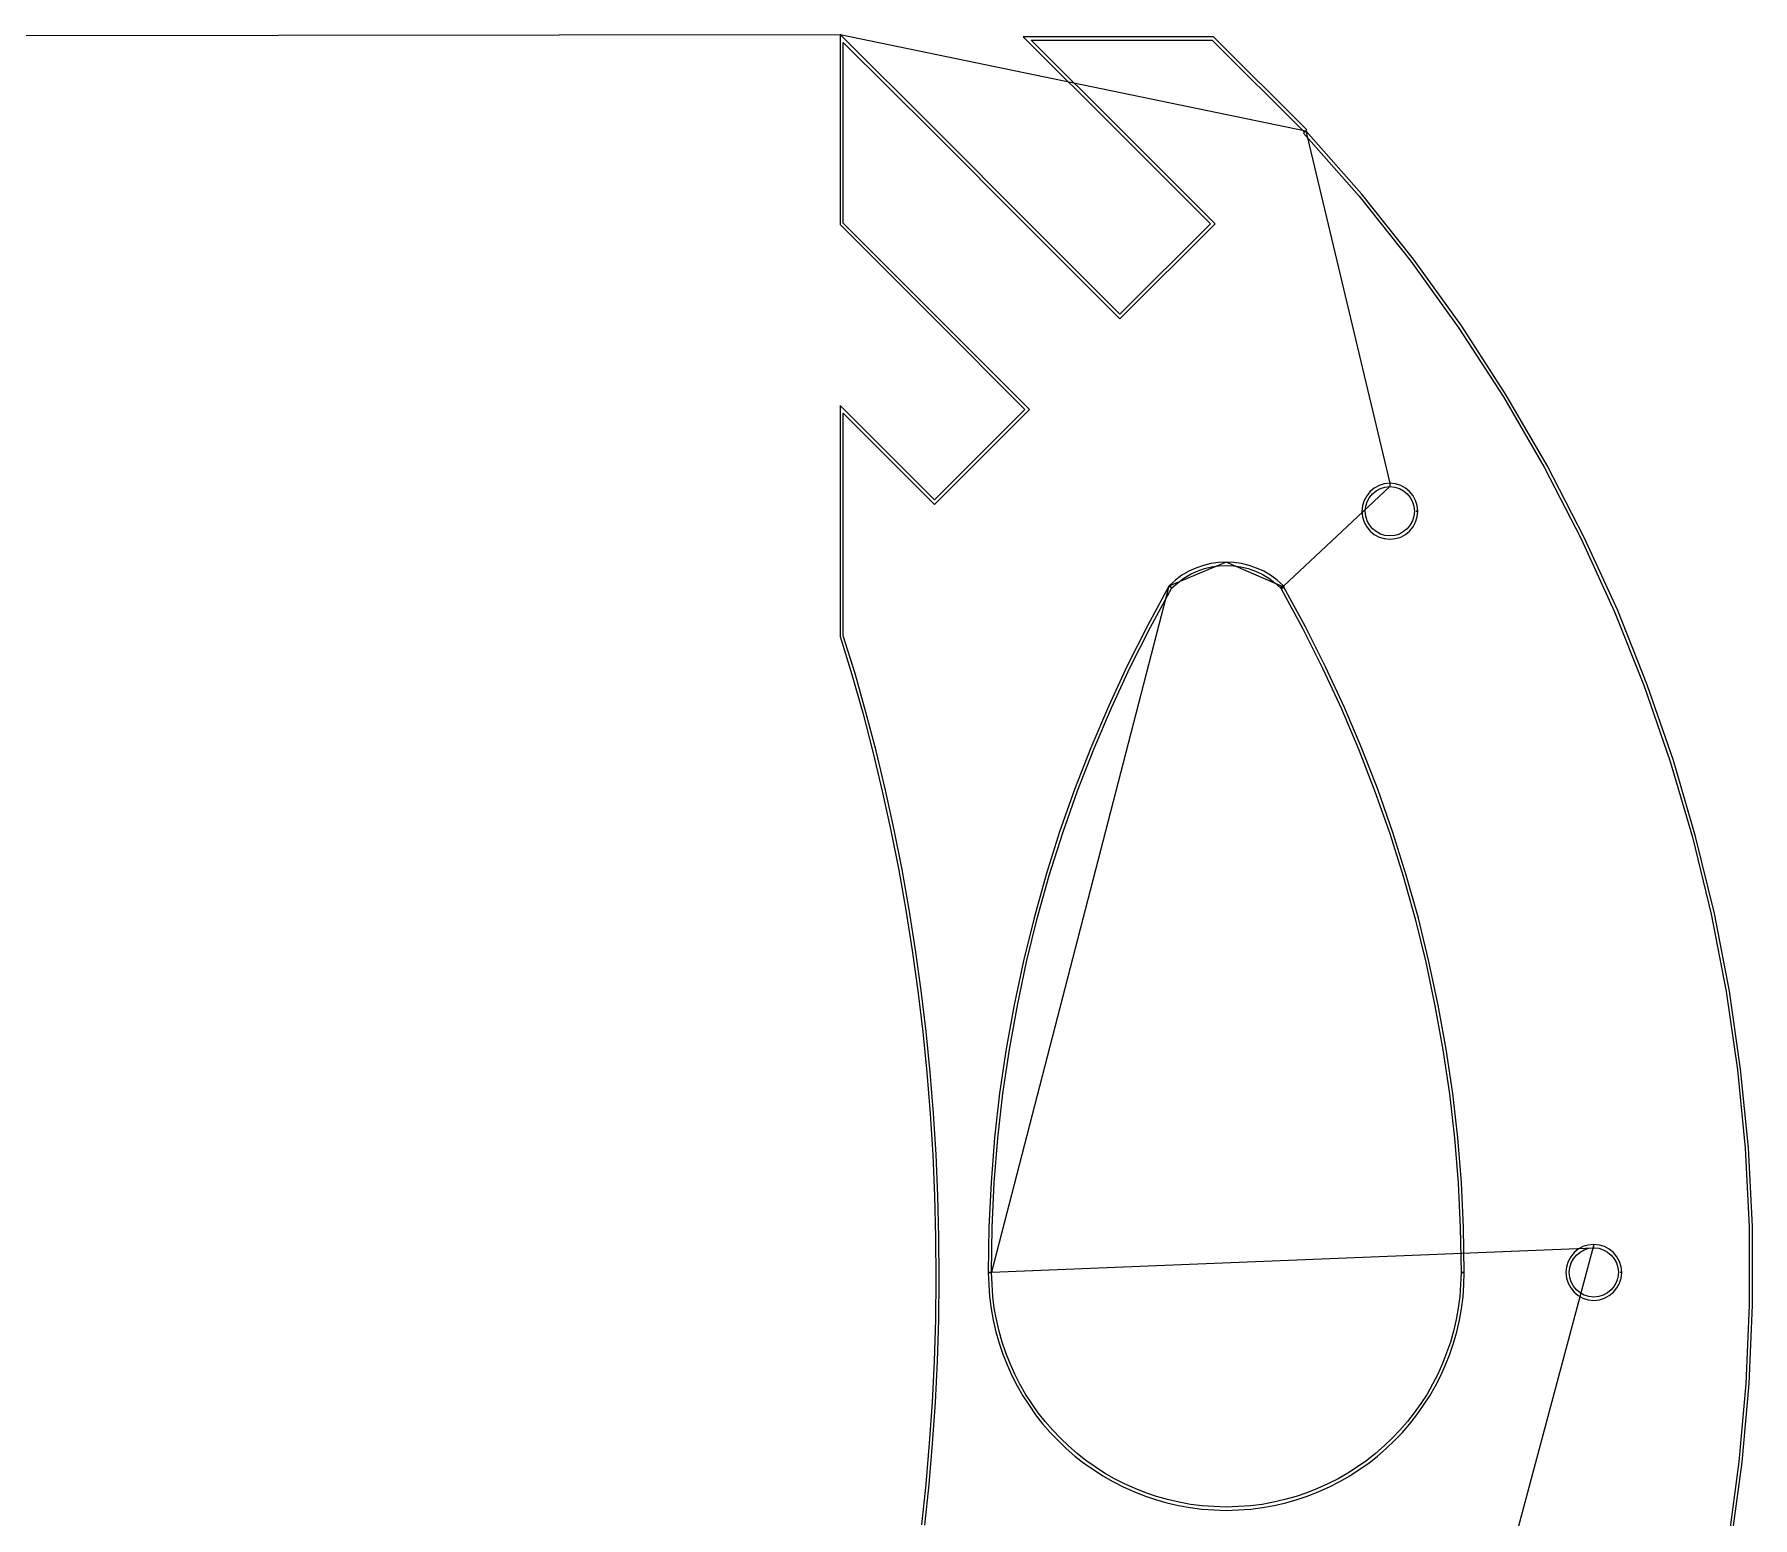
# Model space of a CAD drawing. Extents: x 0 to 4.52, y 0 to 3.92.
# Drawn here: x 2.208 to 4.517, y 1.928 to 3.922 of the extents above; entities that cross this region are included whole.
import ezdxf

# ---------------------------------------------------------------- set-up
doc = ezdxf.new("R2010")
doc.units = 0
doc.layers.add('cut at -2', color=7, linetype='Continuous', lineweight=0, true_color=0xffffff)
doc.layers.add('rapid', color=5, linetype='Continuous', lineweight=0, true_color=0x0000ff)

msp = doc.modelspace()

# ---------------------------------------------------------------- linework, layer by layer
at = {"layer": 'cut at -2'}
for p, q in [((3.290755, 3.921766), (3.290755, 3.665994)), ((3.290756, 3.921766), (3.290755, 3.921766)), ((3.419293, 3.793229), (3.290756, 3.921766)), ((3.295183, 3.667839), (3.295183, 3.911046)), ((3.295183, 3.911046), (3.416146, 3.790082)), ((3.792579, 3.91862), (3.537088, 3.91862)), ((3.537088, 3.91862), (3.665343, 3.790082)), ((3.66849, 3.793229), (3.54783, 3.914171)), ((3.54783, 3.914171), (3.790734, 3.914171)), ((3.790734, 3.914171), (3.914823, 3.790082)), ((3.917969, 3.793229), (3.792579, 3.91862)), ((3.416146, 3.790082), (3.540886, 3.665343)), ((3.544033, 3.66849), (3.419293, 3.793229)), ((3.665343, 3.790082), (3.788499, 3.666927)), ((3.794792, 3.666905), (3.66849, 3.793229)), ((3.916927, 3.791992), (3.913607, 3.789063)), ((3.913607, 3.789063), (3.988346, 3.704427)), ((3.914823, 3.790082), (3.917969, 3.793229)), ((3.991753, 3.707292), (3.916927, 3.791992)), ((3.988346, 3.704427), (4.057986, 3.616753)), ((4.061545, 3.619423), (3.991753, 3.707292)), ((3.290755, 3.665994), (3.416146, 3.540885)), ((3.419271, 3.544032), (3.295183, 3.667839)), ((3.540886, 3.665343), (3.666906, 3.539323)), ((3.666906, 3.545595), (3.544033, 3.66849)), ((3.788499, 3.666927), (3.666906, 3.545595)), ((3.666906, 3.539323), (3.794792, 3.666905)), ((4.057986, 3.616753), (4.122569, 3.526801)), ((4.126237, 3.529319), (4.061545, 3.619423)), ((3.416146, 3.540885), (3.539323, 3.417708)), ((3.545595, 3.417708), (3.419271, 3.544032)), ((4.122569, 3.526801), (4.182335, 3.434614)), ((4.186111, 3.436936), (4.126237, 3.529319)), ((3.417708, 3.296115), (3.290755, 3.423069)), ((3.290755, 3.423069), (3.290755, 3.168229)), ((3.539323, 3.417708), (3.417708, 3.296115)), ((3.417709, 3.289822), (3.545595, 3.417708)), ((4.182335, 3.434614), (4.237023, 3.340169)), ((4.240929, 3.342296), (4.186111, 3.436936)), ((3.295183, 3.168229), (3.295183, 3.41237)), ((3.295183, 3.41237), (3.417709, 3.289822)), ((4.237023, 3.340169), (4.286936, 3.243728)), ((4.290929, 3.245681), (4.240929, 3.342296)), ((4.003125, 3.307227), (3.998655, 3.301563)), ((4.002344, 3.299067), (4.006337, 3.304102)), ((4.00855, 3.31174), (4.003125, 3.307227)), ((4.006337, 3.304102), (4.011068, 3.308051)), ((4.015148, 3.315343), (4.00855, 3.31174)), ((4.011068, 3.308051), (4.016884, 3.31122)), ((4.022049, 3.317448), (4.015148, 3.315343)), ((4.016884, 3.31122), (4.022982, 3.313086)), ((4.029579, 3.318359), (4.022049, 3.317448)), ((4.022982, 3.313086), (4.029579, 3.313867)), ((4.037066, 3.317448), (4.029579, 3.318359)), ((4.029579, 3.313867), (4.036176, 3.313086)), ((4.036176, 3.313086), (4.042513, 3.31122)), ((4.044271, 3.315343), (4.037066, 3.317448)), ((4.042513, 3.31122), (4.048069, 3.308051)), ((4.050564, 3.31174), (4.044271, 3.315343)), ((4.048069, 3.308051), (4.053103, 3.30408)), ((4.056272, 3.307248), (4.050564, 3.31174)), ((4.053103, 3.30408), (4.057053, 3.299089)), ((4.060786, 3.301519), (4.056272, 3.307248)), ((3.992947, 3.288346), (3.992057, 3.280838)), ((3.992057, 3.280838), (3.992947, 3.273047)), ((3.995052, 3.295269), (3.992947, 3.288346)), ((3.998655, 3.301563), (3.995052, 3.295269)), ((3.996527, 3.280838), (3.997331, 3.287435)), ((3.997331, 3.273958), (3.996527, 3.280838)), ((3.997331, 3.287435), (3.999175, 3.29349)), ((3.999175, 3.29349), (4.002344, 3.299067)), ((4.057053, 3.299089), (4.059983, 3.29349)), ((4.059983, 3.29349), (4.062088, 3.287435)), ((4.064062, 3.295269), (4.060786, 3.301519)), ((4.062088, 3.287435), (4.062609, 3.280838)), ((4.062609, 3.280838), (4.062088, 3.273958)), ((4.066471, 3.288346), (4.064062, 3.295269)), ((4.064843, 3.280838), (4.067057, 3.281011)), ((4.067057, 3.280664), (4.064843, 3.280838)), ((4.067057, 3.281011), (4.066471, 3.288346)), ((4.066471, 3.273047), (4.067057, 3.280664)), ((3.992947, 3.273047), (3.995052, 3.266124)), ((3.995052, 3.266124), (3.998655, 3.259831)), ((3.999175, 3.267882), (3.997331, 3.273958)), ((3.998655, 3.259831), (4.003125, 3.254167)), ((4.002344, 3.262326), (3.999175, 3.267882)), ((4.006337, 3.25727), (4.002344, 3.262326)), ((4.011068, 3.25332), (4.006337, 3.25727)), ((4.053103, 3.257292), (4.048069, 3.25332)), ((4.057053, 3.262283), (4.053103, 3.257292)), ((4.056272, 3.254123), (4.060786, 3.259852)), ((4.059983, 3.267882), (4.057053, 3.262283)), ((4.062088, 3.273958), (4.059983, 3.267882)), ((4.060786, 3.259852), (4.064062, 3.266124)), ((4.064062, 3.266124), (4.066471, 3.273047)), ((4.003125, 3.254167), (4.00855, 3.249631)), ((4.00855, 3.249631), (4.015148, 3.246029)), ((4.016884, 3.250152), (4.011068, 3.25332)), ((4.015148, 3.246029), (4.022049, 3.243945)), ((4.022982, 3.248307), (4.016884, 3.250152)), ((4.022049, 3.243945), (4.029579, 3.243034)), ((4.029579, 3.247504), (4.022982, 3.248307)), ((4.036176, 3.248307), (4.029579, 3.247504)), ((4.029579, 3.243034), (4.037066, 3.243945)), ((4.042513, 3.250152), (4.036176, 3.248307)), ((4.037066, 3.243945), (4.044271, 3.246029)), ((4.048069, 3.25332), (4.042513, 3.250152)), ((4.044271, 3.246029), (4.050564, 3.249631)), ((4.050564, 3.249631), (4.056272, 3.254123)), ((4.286936, 3.243728), (4.331771, 3.145616)), ((4.335851, 3.147374), (4.290929, 3.245681)), ((3.789236, 3.210482), (3.779167, 3.207899)), ((3.799371, 3.211936), (3.789236, 3.210482)), ((3.809722, 3.212218), (3.799371, 3.211936)), ((3.820052, 3.211936), (3.809722, 3.212218)), ((3.830469, 3.210482), (3.820052, 3.211936)), ((3.84056, 3.207899), (3.830469, 3.210482)), ((3.74171, 3.188021), (3.733485, 3.180924)), ((3.750326, 3.194618), (3.74171, 3.188021)), ((3.74451, 3.18457), (3.752821, 3.190929)), ((3.75957, 3.200109), (3.750326, 3.194618)), ((3.752821, 3.190929), (3.761632, 3.196159)), ((3.769097, 3.204449), (3.75957, 3.200109)), ((3.761632, 3.196159), (3.770747, 3.200304)), ((3.779167, 3.207899), (3.769097, 3.204449)), ((3.770747, 3.200304), (3.780447, 3.203624)), ((3.780447, 3.203624), (3.790126, 3.20612)), ((3.790126, 3.20612), (3.79974, 3.207487)), ((3.79974, 3.207487), (3.809722, 3.207769)), ((3.809722, 3.207769), (3.819683, 3.207487)), ((3.819683, 3.207487), (3.829601, 3.20612)), ((3.829601, 3.20612), (3.83928, 3.203624)), ((3.83928, 3.203624), (3.84898, 3.200304)), ((3.850608, 3.204449), (3.84056, 3.207899)), ((3.84898, 3.200304), (3.858073, 3.196159)), ((3.860135, 3.200109), (3.850608, 3.204449)), ((3.858073, 3.196159), (3.866884, 3.190929)), ((3.869379, 3.194618), (3.860135, 3.200109)), ((3.866884, 3.190929), (3.875195, 3.18457)), ((3.878016, 3.188021), (3.869379, 3.194618)), ((3.886241, 3.180924), (3.878016, 3.188021)), ((3.290755, 3.168229), (3.290755, 3.112565)), ((3.295183, 3.113238), (3.295183, 3.168229)), ((3.732704, 3.180013), (3.703885, 3.126931)), ((3.707834, 3.12487), (3.73661, 3.177886)), ((3.73661, 3.177886), (3.732704, 3.180013)), ((3.733485, 3.180924), (3.736372, 3.177561)), ((3.736372, 3.177561), (3.74451, 3.18457)), ((3.875195, 3.18457), (3.883333, 3.177561)), ((3.886892, 3.179926), (3.882682, 3.178537)), ((3.882682, 3.178537), (3.883247, 3.176845)), ((3.883247, 3.176845), (3.887457, 3.178234)), ((3.883333, 3.177561), (3.886241, 3.180924)), ((3.887305, 3.178602), (3.883398, 3.176476)), ((3.883398, 3.176476), (3.912174, 3.123459)), ((3.887457, 3.178234), (3.886892, 3.179926)), ((3.916102, 3.125521), (3.887305, 3.178602)), ((4.331771, 3.145616), (4.371506, 3.045812)), ((4.375673, 3.047352), (4.335851, 3.147374)), ((3.703885, 3.126931), (3.676476, 3.07296)), ((3.68049, 3.071029), (3.707834, 3.12487)), ((3.912174, 3.123459), (3.939236, 3.0699)), ((3.943229, 3.071831), (3.916102, 3.125521)), ((3.290755, 3.112565), (3.306641, 3.061198)), ((3.310895, 3.062457), (3.295183, 3.113238)), ((3.676476, 3.07296), (3.651345, 3.018142)), ((3.968663, 3.017014), (3.943229, 3.071831)), ((3.306641, 3.061198), (3.321311, 3.009592)), ((3.325586, 3.010764), (3.310895, 3.062457)), ((3.655404, 3.016341), (3.68049, 3.071029)), ((3.939236, 3.0699), (3.964605, 3.015213)), ((4.371506, 3.045812), (4.406467, 2.944596)), ((4.41072, 2.945942), (4.375673, 3.047352)), ((3.321311, 3.009592), (3.334831, 2.957422)), ((3.33915, 2.958507), (3.325586, 3.010764)), ((3.651345, 3.018142), (3.627604, 2.96276)), ((3.631727, 2.96109), (3.655404, 3.016341)), ((3.964605, 3.015213), (3.987999, 2.959961)), ((3.992122, 2.961632), (3.968663, 3.017014)), ((3.334831, 2.957422), (3.347526, 2.904709)), ((3.351867, 2.905686), (3.33915, 2.958507)), ((3.627604, 2.96276), (3.605838, 2.906532)), ((3.610004, 2.904991), (3.631727, 2.96109)), ((3.987999, 2.959961), (4.009701, 2.904145)), ((4.013867, 2.905686), (3.992122, 2.961632)), ((4.406467, 2.944596), (4.436372, 2.842535)), ((4.440647, 2.843685), (4.41072, 2.945942)), ((3.347526, 2.904709), (3.359093, 2.851693)), ((3.363434, 2.852604), (3.351867, 2.905686)), ((3.605838, 2.906532), (3.585786, 2.84974)), ((3.589996, 2.848329), (3.610004, 2.904991)), ((4.009701, 2.904145), (4.029427, 2.847483)), ((4.033659, 2.848893), (4.013867, 2.905686)), ((3.359093, 2.851693), (3.369813, 2.798394)), ((3.374176, 2.799219), (3.363434, 2.852604)), ((3.585786, 2.84974), (3.567708, 2.792383)), ((3.571962, 2.791103), (3.589996, 2.848329)), ((4.029427, 2.847483), (4.047483, 2.790256)), ((4.051736, 2.791536), (4.033659, 2.848893)), ((4.436372, 2.842535), (4.461458, 2.739063)), ((4.465799, 2.739996), (4.440647, 2.843685)), ((3.369813, 2.798394), (3.379405, 2.744531)), ((3.38379, 2.745269), (3.374176, 2.799219)), ((3.567708, 2.792383), (3.551584, 2.734462)), ((3.555881, 2.733312), (3.571962, 2.791103)), ((4.047483, 2.790256), (4.063824, 2.732747)), ((4.068121, 2.733897), (4.051736, 2.791536)), ((3.379405, 2.744531), (3.387847, 2.690386)), ((3.392253, 2.691037), (3.38379, 2.745269)), ((3.551584, 2.734462), (3.537174, 2.676237)), ((3.541515, 2.675261), (3.555881, 2.733312)), ((4.063824, 2.732747), (4.07793, 2.674696)), ((4.082248, 2.675673), (4.068121, 2.733897)), ((4.461458, 2.739063), (4.481749, 2.635026)), ((4.486133, 2.635764), (4.465799, 2.739996)), ((3.387847, 2.690386), (3.395464, 2.635959)), ((3.39987, 2.636523), (3.392253, 2.691037)), ((3.537174, 2.676237), (3.52474, 2.61747)), ((3.529102, 2.616623), (3.541515, 2.675261)), ((4.07793, 2.674696), (4.090321, 2.616059)), ((4.094683, 2.616905), (4.082248, 2.675673)), ((3.395464, 2.635959), (3.401953, 2.580968)), ((3.406381, 2.581445), (3.39987, 2.636523)), ((4.481749, 2.635026), (4.496701, 2.530143)), ((4.501107, 2.530664), (4.486133, 2.635764)), ((3.52474, 2.61747), (3.514019, 2.558138)), ((3.518403, 2.557422), (3.529102, 2.616623)), ((4.090321, 2.616059), (4.101042, 2.556858)), ((4.105425, 2.557574), (4.094683, 2.616905)), ((3.401953, 2.580968), (3.407595, 2.526259)), ((3.412023, 2.526649), (3.406381, 2.581445)), ((3.514019, 2.558138), (3.505252, 2.498524)), ((3.509657, 2.497939), (3.518403, 2.557422)), ((4.101042, 2.556858), (4.109766, 2.497656)), ((4.114171, 2.498242), (4.105425, 2.557574)), ((3.407595, 2.526259), (3.412109, 2.470985)), ((3.416537, 2.471289), (3.412023, 2.526649)), ((4.496701, 2.530143), (4.50714, 2.424696)), ((4.511567, 2.425022), (4.501107, 2.530664)), ((3.505252, 2.498524), (3.498481, 2.438607)), ((3.502886, 2.438195), (3.509657, 2.497939)), ((4.109766, 2.497656), (4.116536, 2.437912)), ((4.120964, 2.438325), (4.114171, 2.498242)), ((3.412109, 2.470985), (3.415495, 2.415712)), ((3.419922, 2.415929), (3.416537, 2.471289)), ((3.498481, 2.438607), (3.493663, 2.378429)), ((3.498112, 2.378147), (3.502886, 2.438195)), ((4.116536, 2.437912), (4.121332, 2.378147)), ((4.12576, 2.378429), (4.120964, 2.438325)), ((4.50714, 2.424696), (4.512478, 2.319249)), ((4.516927, 2.319358), (4.511567, 2.425022)), ((3.415495, 2.415712), (3.417752, 2.360438)), ((3.422201, 2.36059), (3.419922, 2.415929)), ((3.417752, 2.360438), (3.419162, 2.304883)), ((3.423612, 2.304948), (3.422201, 2.36059)), ((3.493663, 2.378429), (3.490842, 2.318251)), ((3.495291, 2.318099), (3.498112, 2.378147)), ((4.121332, 2.378147), (4.124154, 2.317817)), ((4.128602, 2.317969), (4.12576, 2.378429)), ((3.490842, 2.318251), (3.489714, 2.25753)), ((3.494162, 2.257444), (3.495291, 2.318099)), ((4.124154, 2.317817), (4.125282, 2.257444)), ((4.129731, 2.25753), (4.128602, 2.317969)), ((4.512478, 2.319249), (4.512761, 2.21352)), ((4.517209, 2.213433), (4.516927, 2.319358)), ((3.419162, 2.304883), (3.419445, 2.249609)), ((3.423894, 2.249588), (3.423612, 2.304948)), ((4.282878, 2.288694), (4.277192, 2.284201)), ((4.289171, 2.292296), (4.282878, 2.288694)), ((4.285373, 2.285004), (4.290951, 2.288173)), ((4.296094, 2.294401), (4.289171, 2.292296)), ((4.290951, 2.288173), (4.297005, 2.290017)), ((4.303885, 2.295291), (4.296094, 2.294401)), ((4.297005, 2.290017), (4.303885, 2.29082)), ((4.311394, 2.294401), (4.303885, 2.295291)), ((4.303885, 2.29082), (4.310482, 2.290017)), ((4.310482, 2.290017), (4.316558, 2.288173)), ((4.318317, 2.292296), (4.311394, 2.294401)), ((4.316558, 2.288173), (4.322114, 2.285004)), ((4.32461, 2.288694), (4.318317, 2.292296)), ((4.330317, 2.284201), (4.32461, 2.288694)), ((4.266992, 2.265299), (4.266081, 2.257791)), ((4.269097, 2.272201), (4.266992, 2.265299)), ((4.2727, 2.278494), (4.269097, 2.272201)), ((4.270573, 2.257769), (4.271354, 2.264366)), ((4.271354, 2.264366), (4.273199, 2.270443)), ((4.277192, 2.284201), (4.2727, 2.278494)), ((4.273199, 2.270443), (4.276389, 2.275998)), ((4.276389, 2.275998), (4.28036, 2.281033)), ((4.28036, 2.281033), (4.285373, 2.285004)), ((4.322114, 2.285004), (4.327148, 2.281033)), ((4.327148, 2.281033), (4.33112, 2.275998)), ((4.33481, 2.278494), (4.330317, 2.284201)), ((4.33112, 2.275998), (4.334288, 2.270443)), ((4.334288, 2.270443), (4.336133, 2.264366)), ((4.33839, 2.272201), (4.33481, 2.278494)), ((4.336133, 2.264366), (4.336936, 2.257769)), ((4.340495, 2.2653), (4.33839, 2.272201)), ((4.341363, 2.258051), (4.340495, 2.2653)), ((3.419445, 2.249609), (3.41888, 2.194032)), ((3.423329, 2.193945), (3.423894, 2.249588)), ((3.489714, 2.25753), (3.494162, 2.257444)), ((3.494444, 2.257856), (3.489996, 2.257704)), ((3.489996, 2.257704), (3.49056, 2.241298)), ((3.49056, 2.241298), (3.491689, 2.224826)), ((3.495008, 2.241515), (3.494444, 2.257856)), ((3.496115, 2.22526), (3.495008, 2.241515)), ((4.124718, 2.241515), (4.123589, 2.22526)), ((4.125282, 2.257574), (4.124718, 2.241515)), ((4.129731, 2.257422), (4.125282, 2.257574)), ((4.125282, 2.257444), (4.129731, 2.25753)), ((4.128017, 2.224826), (4.129145, 2.241298)), ((4.129145, 2.241298), (4.129731, 2.257422)), ((4.266081, 2.257791), (4.266992, 2.249978)), ((4.266992, 2.249978), (4.269097, 2.243056)), ((4.269097, 2.243056), (4.2727, 2.236784)), ((4.271354, 2.25089), (4.270573, 2.257769)), ((4.273199, 2.244835), (4.271354, 2.25089)), ((4.276389, 2.239279), (4.273199, 2.244835)), ((4.334288, 2.244835), (4.33112, 2.239279)), ((4.336133, 2.25089), (4.334288, 2.244835)), ((4.334809, 2.236784), (4.33839, 2.243056)), ((4.336936, 2.257769), (4.336133, 2.25089)), ((4.33839, 2.243056), (4.340495, 2.249978)), ((4.339171, 2.257791), (4.341363, 2.258051)), ((4.341385, 2.25753), (4.339171, 2.257791)), ((4.340495, 2.249978), (4.341385, 2.25753)), ((3.491689, 2.224826), (3.493685, 2.208898)), ((3.49809, 2.20957), (3.496115, 2.22526)), ((4.123589, 2.22526), (4.121636, 2.20957)), ((4.12602, 2.208898), (4.128017, 2.224826)), ((4.2727, 2.236784), (4.277192, 2.231076)), ((4.28036, 2.234245), (4.276389, 2.239279)), ((4.277192, 2.231076), (4.282878, 2.226584)), ((4.285373, 2.230273), (4.28036, 2.234245)), ((4.282878, 2.226584), (4.289171, 2.222982)), ((4.290951, 2.227083), (4.285373, 2.230273)), ((4.289171, 2.222982), (4.296094, 2.220877)), ((4.297005, 2.225239), (4.290951, 2.227083)), ((4.296094, 2.220877), (4.303885, 2.219987)), ((4.303885, 2.224457), (4.297005, 2.225239)), ((4.310482, 2.225239), (4.303885, 2.224457)), ((4.303885, 2.219987), (4.311393, 2.220877)), ((4.316558, 2.227083), (4.310482, 2.225239)), ((4.311393, 2.220877), (4.318316, 2.222982)), ((4.322114, 2.230273), (4.316558, 2.227083)), ((4.318316, 2.222982), (4.324609, 2.226584)), ((4.327148, 2.234245), (4.322114, 2.230273)), ((4.324609, 2.226584), (4.330317, 2.231076)), ((4.33112, 2.239279), (4.327148, 2.234245)), ((4.330317, 2.231076), (4.334809, 2.236784)), ((3.41888, 2.194032), (3.417187, 2.138477)), ((3.421615, 2.138303), (3.423329, 2.193945)), ((3.493685, 2.208898), (3.496528, 2.193251)), ((3.500889, 2.194162), (3.49809, 2.20957)), ((3.504535, 2.178754), (3.500889, 2.194162)), ((4.118836, 2.194162), (4.115191, 2.178754)), ((4.121636, 2.20957), (4.118836, 2.194162)), ((4.123177, 2.193251), (4.12602, 2.208898)), ((4.512761, 2.21352), (4.508268, 2.108073)), ((4.512695, 2.107769), (4.517209, 2.213433)), ((3.496528, 2.193251), (3.500217, 2.177626)), ((3.500217, 2.177626), (3.504492, 2.162565)), ((3.508724, 2.163911), (3.504535, 2.178754)), ((4.115191, 2.178754), (4.110981, 2.163911)), ((4.115235, 2.162565), (4.119488, 2.177626)), ((4.119488, 2.177626), (4.123177, 2.193251)), ((3.504492, 2.162565), (3.509614, 2.147786)), ((3.51378, 2.149327), (3.508724, 2.163911)), ((3.509614, 2.147786), (3.515278, 2.133312)), ((3.519379, 2.135026), (3.51378, 2.149327)), ((4.105946, 2.149327), (4.100325, 2.135026)), ((4.104427, 2.133312), (4.110113, 2.147786)), ((4.110981, 2.163911), (4.105946, 2.149327)), ((4.110113, 2.147786), (4.115235, 2.162565)), ((3.417187, 2.138477), (3.414648, 2.083203)), ((3.419076, 2.082943), (3.421615, 2.138303)), ((3.515278, 2.133312), (3.521528, 2.119097)), ((3.525542, 2.121007), (3.519379, 2.135026)), ((4.100325, 2.135026), (4.094162, 2.121007)), ((4.098177, 2.119097), (4.104427, 2.133312)), ((3.521528, 2.119097), (3.528646, 2.105165)), ((3.532552, 2.107292), (3.525542, 2.121007)), ((3.528646, 2.105165), (3.536328, 2.091797)), ((3.540104, 2.094141), (3.532552, 2.107292)), ((4.087152, 2.107292), (4.0796, 2.094141)), ((4.083399, 2.091797), (4.091081, 2.105165)), ((4.094162, 2.121007), (4.087152, 2.107292)), ((4.091081, 2.105165), (4.098177, 2.119097)), ((4.508268, 2.108073), (4.498676, 2.002908)), ((4.503082, 2.002409), (4.512695, 2.107769)), ((3.414648, 2.083203), (3.410699, 2.027951)), ((3.415126, 2.027582), (3.419076, 2.082943)), ((3.536328, 2.091797), (3.544857, 2.079015)), ((3.548524, 2.08151), (3.540104, 2.094141)), ((3.544857, 2.079015), (3.553646, 2.066233)), ((3.557226, 2.06888), (3.548524, 2.08151)), ((4.071202, 2.08151), (4.0625, 2.06888)), ((4.066081, 2.066233), (4.07487, 2.079015)), ((4.0796, 2.094141), (4.071202, 2.08151)), ((4.07487, 2.079015), (4.083399, 2.091797)), ((3.553646, 2.066233), (3.563043, 2.054297)), ((3.566449, 2.057118), (3.557226, 2.06888)), ((3.57654, 2.045638), (3.566449, 2.057118)), ((4.053255, 2.057118), (4.043164, 2.045638)), ((4.0625, 2.06888), (4.053255, 2.057118)), ((4.056684, 2.054297), (4.066081, 2.066233)), ((3.563043, 2.054297), (3.573264, 2.042643)), ((3.573264, 2.042643), (3.583789, 2.031554)), ((3.586914, 2.034701), (3.57654, 2.045638)), ((3.597851, 2.024327), (3.586914, 2.034701)), ((4.03279, 2.034701), (4.021853, 2.024327)), ((4.043164, 2.045638), (4.03279, 2.034701)), ((4.035938, 2.031554), (4.046441, 2.042643)), ((4.046441, 2.042643), (4.056684, 2.054297)), ((3.410699, 2.027951), (3.405903, 1.972938)), ((3.41033, 1.972526), (3.415126, 2.027582)), ((3.583789, 2.031554), (3.594857, 2.02105)), ((3.594857, 2.02105), (3.606511, 2.010807)), ((3.609353, 2.014236), (3.597851, 2.024327)), ((3.606511, 2.010807), (3.618468, 2.001432)), ((3.621093, 2.005013), (3.609353, 2.014236)), ((4.010373, 2.014236), (3.998611, 2.005013)), ((4.001259, 2.001432), (4.013216, 2.010807)), ((4.021853, 2.024327), (4.010373, 2.014236)), ((4.013216, 2.010807), (4.024848, 2.02105)), ((4.024848, 2.02105), (4.035938, 2.031554)), ((3.618468, 2.001432), (3.631229, 1.992622)), ((3.633724, 1.996311), (3.621093, 2.005013)), ((3.631229, 1.992622), (3.644011, 1.984115)), ((3.646354, 1.987891), (3.633724, 1.996311)), ((3.659505, 1.980339), (3.646354, 1.987891)), ((3.973372, 1.987891), (3.960221, 1.980339)), ((3.985981, 1.996311), (3.973372, 1.987891)), ((3.975716, 1.984115), (3.988477, 1.992622)), ((3.998611, 2.005013), (3.985981, 1.996311)), ((3.988477, 1.992622), (4.001259, 2.001432)), ((4.498676, 2.002908), (4.48457, 1.898025)), ((4.488954, 1.897309), (4.503082, 2.002409)), ((3.405903, 1.972938), (3.40026, 1.918229)), ((3.404688, 1.91773), (3.41033, 1.972526)), ((3.644011, 1.984115), (3.657379, 1.976432)), ((3.657379, 1.976432), (3.671333, 1.969314)), ((3.67322, 1.973329), (3.659505, 1.980339)), ((3.671333, 1.969314), (3.685525, 1.963064)), ((3.687239, 1.967166), (3.67322, 1.973329)), ((3.685525, 1.963064), (3.7, 1.957378)), ((3.70154, 1.961545), (3.687239, 1.967166)), ((3.932487, 1.967166), (3.918164, 1.961545)), ((3.919705, 1.957378), (3.93418, 1.963064)), ((3.946484, 1.973329), (3.932487, 1.967166)), ((3.93418, 1.963064), (3.948394, 1.969314)), ((3.960221, 1.980339), (3.946484, 1.973329)), ((3.948394, 1.969314), (3.962327, 1.976432)), ((3.962327, 1.976432), (3.975716, 1.984115)), ((3.7, 1.957378), (3.714779, 1.952279)), ((3.716124, 1.95651), (3.70154, 1.961545)), ((3.714779, 1.952279), (3.729861, 1.948003)), ((3.730968, 1.9523), (3.716124, 1.95651)), ((3.729861, 1.948003), (3.745486, 1.944314)), ((3.746397, 1.948655), (3.730968, 1.9523)), ((3.745486, 1.944314), (3.761111, 1.941471)), ((3.761784, 1.945855), (3.746397, 1.948655)), ((3.761111, 1.941471), (3.77704, 1.939475)), ((3.777474, 1.943902), (3.761784, 1.945855)), ((3.79375, 1.942773), (3.777474, 1.943902)), ((3.809722, 1.942209), (3.79375, 1.942773)), ((3.825976, 1.942773), (3.809722, 1.942209)), ((3.842231, 1.943902), (3.825976, 1.942773)), ((3.857921, 1.945855), (3.842231, 1.943902)), ((3.842665, 1.939475), (3.858594, 1.941471)), ((3.873329, 1.948655), (3.857921, 1.945855)), ((3.858594, 1.941471), (3.874241, 1.944314)), ((3.888737, 1.9523), (3.873329, 1.948655)), ((3.874241, 1.944314), (3.889866, 1.948003)), ((3.903602, 1.95651), (3.888737, 1.9523)), ((3.889866, 1.948003), (3.904926, 1.952279)), ((3.918164, 1.961545), (3.903602, 1.95651)), ((3.904926, 1.952279), (3.919705, 1.957378)), ((3.77704, 1.939475), (3.793512, 1.938346)), ((3.793512, 1.938346), (3.809722, 1.937782)), ((3.809722, 1.937782), (3.826194, 1.938346)), ((3.826194, 1.938346), (3.842665, 1.939475))]:
    msp.add_line(p, q, dxfattribs=at)
at = {"layer": 'rapid'}
for p, q in [((0.971897, 3.91862), (3.290755, 3.921766)), ((3.290755, 3.921766), (3.916927, 3.791992)), ((3.290756, 3.921766), (3.290756, 3.921766)), ((3.295183, 3.911046), (3.295183, 3.911046)), ((3.537088, 3.91862), (3.537088, 3.91862)), ((3.54783, 3.914171), (3.54783, 3.914171)), ((3.790734, 3.914171), (3.790734, 3.914171)), ((3.792579, 3.91862), (3.792579, 3.91862)), ((3.416146, 3.790082), (3.416146, 3.790082)), ((3.419293, 3.793229), (3.419293, 3.793229)), ((3.665343, 3.790082), (3.665343, 3.790082)), ((3.66849, 3.793229), (3.66849, 3.793229)), ((3.913607, 3.789063), (3.913607, 3.789063)), ((3.914823, 3.790082), (3.914823, 3.790082)), ((3.916927, 3.791992), (4.029579, 3.318359)), ((3.917969, 3.793229), (3.917969, 3.793229)), ((3.988346, 3.704427), (3.988346, 3.704427)), ((3.991753, 3.707292), (3.991753, 3.707292)), ((3.290755, 3.665994), (3.290755, 3.665994)), ((3.295183, 3.667839), (3.295183, 3.667839)), ((3.540886, 3.665343), (3.540886, 3.665343)), ((3.544033, 3.66849), (3.544033, 3.66849)), ((3.788499, 3.666927), (3.788499, 3.666927)), ((3.794792, 3.666905), (3.794792, 3.666905)), ((4.057986, 3.616753), (4.057986, 3.616753)), ((4.061545, 3.619423), (4.061545, 3.619423)), ((3.416146, 3.540885), (3.416146, 3.540885)), ((3.419271, 3.544032), (3.419271, 3.544032)), ((3.666906, 3.545595), (3.666906, 3.545595)), ((3.666906, 3.539323), (3.666906, 3.539323)), ((4.122569, 3.526801), (4.122569, 3.526801)), ((4.126237, 3.529319), (4.126237, 3.529319)), ((3.290755, 3.423069), (3.290755, 3.423069)), ((3.539323, 3.417708), (3.539323, 3.417708)), ((3.545595, 3.417708), (3.545595, 3.417708)), ((4.182335, 3.434614), (4.182335, 3.434614)), ((4.186111, 3.436936), (4.186111, 3.436936)), ((3.295183, 3.41237), (3.295183, 3.41237)), ((4.237023, 3.340169), (4.237023, 3.340169)), ((4.240929, 3.342296), (4.240929, 3.342296)), ((4.029579, 3.313867), (3.886892, 3.179926)), ((4.003125, 3.307227), (4.003125, 3.307227)), ((4.006337, 3.304102), (4.006337, 3.304102)), ((4.00855, 3.31174), (4.00855, 3.31174)), ((4.011068, 3.308051), (4.011068, 3.308051)), ((4.015148, 3.315343), (4.015148, 3.315343)), ((4.016884, 3.31122), (4.016884, 3.31122)), ((4.022049, 3.317448), (4.022049, 3.317448)), ((4.022982, 3.313086), (4.022982, 3.313086)), ((4.029579, 3.318359), (4.029579, 3.313867)), ((4.036176, 3.313086), (4.036176, 3.313086)), ((4.037066, 3.317448), (4.037066, 3.317448)), ((4.042513, 3.31122), (4.042513, 3.31122)), ((4.044271, 3.315343), (4.044271, 3.315343)), ((4.048069, 3.308051), (4.048069, 3.308051)), ((4.050564, 3.31174), (4.050564, 3.31174)), ((4.053103, 3.30408), (4.053103, 3.30408)), ((4.056272, 3.307248), (4.056272, 3.307248)), ((3.417708, 3.296115), (3.417708, 3.296115)), ((3.417709, 3.289822), (3.417709, 3.289822)), ((3.992057, 3.280838), (3.992057, 3.280838)), ((3.992947, 3.288346), (3.992947, 3.288346)), ((3.995052, 3.295269), (3.995052, 3.295269)), ((3.996527, 3.280838), (3.996527, 3.280838)), ((3.997331, 3.287435), (3.997331, 3.287435)), ((3.998655, 3.301563), (3.998655, 3.301563)), ((3.999175, 3.29349), (3.999175, 3.29349)), ((4.002344, 3.299067), (4.002344, 3.299067)), ((4.057053, 3.299089), (4.057053, 3.299089)), ((4.059983, 3.29349), (4.059983, 3.29349)), ((4.060786, 3.301519), (4.060786, 3.301519)), ((4.062088, 3.287435), (4.062088, 3.287435)), ((4.062609, 3.280838), (4.062609, 3.280838)), ((4.064062, 3.295269), (4.064062, 3.295269)), ((4.064843, 3.280838), (4.064843, 3.280838)), ((4.066471, 3.288346), (4.066471, 3.288346)), ((4.067057, 3.281011), (4.067057, 3.281011)), ((4.067057, 3.280664), (4.067057, 3.280664)), ((3.992947, 3.273047), (3.992947, 3.273047)), ((3.995052, 3.266124), (3.995052, 3.266124)), ((3.997331, 3.273958), (3.997331, 3.273958)), ((3.998655, 3.259831), (3.998655, 3.259831)), ((3.999175, 3.267882), (3.999175, 3.267882)), ((4.002344, 3.262326), (4.002344, 3.262326)), ((4.006337, 3.25727), (4.006337, 3.25727)), ((4.053103, 3.257292), (4.053103, 3.257292)), ((4.057053, 3.262283), (4.057053, 3.262283)), ((4.059983, 3.267882), (4.059983, 3.267882)), ((4.060786, 3.259852), (4.060786, 3.259852)), ((4.062088, 3.273958), (4.062088, 3.273958)), ((4.064062, 3.266124), (4.064062, 3.266124)), ((4.066471, 3.273047), (4.066471, 3.273047)), ((4.003125, 3.254167), (4.003125, 3.254167)), ((4.00855, 3.249631), (4.00855, 3.249631)), ((4.011068, 3.25332), (4.011068, 3.25332)), ((4.015148, 3.246029), (4.015148, 3.246029)), ((4.016884, 3.250152), (4.016884, 3.250152)), ((4.022049, 3.243945), (4.022049, 3.243945)), ((4.022982, 3.248307), (4.022982, 3.248307)), ((4.029579, 3.247504), (4.029579, 3.247504)), ((4.029579, 3.243034), (4.029579, 3.243034)), ((4.036176, 3.248307), (4.036176, 3.248307)), ((4.037066, 3.243945), (4.037066, 3.243945)), ((4.042513, 3.250152), (4.042513, 3.250152)), ((4.044271, 3.246029), (4.044271, 3.246029)), ((4.048069, 3.25332), (4.048069, 3.25332)), ((4.050564, 3.249631), (4.050564, 3.249631)), ((4.056272, 3.254123), (4.056272, 3.254123)), ((4.286936, 3.243728), (4.286936, 3.243728)), ((4.290929, 3.245681), (4.290929, 3.245681)), ((3.809722, 3.212218), (3.732704, 3.180013)), ((3.789236, 3.210482), (3.789236, 3.210482)), ((3.799371, 3.211936), (3.799371, 3.211936)), ((3.887305, 3.178602), (3.809722, 3.212218)), ((3.820052, 3.211936), (3.820052, 3.211936)), ((3.830469, 3.210482), (3.830469, 3.210482)), ((3.74171, 3.188021), (3.74171, 3.188021)), ((3.750326, 3.194618), (3.750326, 3.194618)), ((3.752821, 3.190929), (3.752821, 3.190929)), ((3.75957, 3.200109), (3.75957, 3.200109)), ((3.761632, 3.196159), (3.761632, 3.196159)), ((3.769097, 3.204449), (3.769097, 3.204449)), ((3.770747, 3.200304), (3.770747, 3.200304)), ((3.779167, 3.207899), (3.779167, 3.207899)), ((3.780447, 3.203624), (3.780447, 3.203624)), ((3.790126, 3.20612), (3.790126, 3.20612)), ((3.79974, 3.207487), (3.79974, 3.207487)), ((3.809722, 3.207769), (3.809722, 3.207769)), ((3.819683, 3.207487), (3.819683, 3.207487)), ((3.829601, 3.20612), (3.829601, 3.20612)), ((3.83928, 3.203624), (3.83928, 3.203624)), ((3.84056, 3.207899), (3.84056, 3.207899)), ((3.84898, 3.200304), (3.84898, 3.200304)), ((3.850608, 3.204449), (3.850608, 3.204449)), ((3.858073, 3.196159), (3.858073, 3.196159)), ((3.860135, 3.200109), (3.860135, 3.200109)), ((3.866884, 3.190929), (3.866884, 3.190929)), ((3.869379, 3.194618), (3.869379, 3.194618)), ((3.878016, 3.188021), (3.878016, 3.188021)), ((3.290755, 3.168229), (3.290755, 3.168229)), ((3.295183, 3.168229), (3.295183, 3.168229)), ((3.732704, 3.180013), (3.494444, 2.257856)), ((3.733485, 3.180924), (3.733485, 3.180924)), ((3.736372, 3.177561), (3.736372, 3.177561)), ((3.73661, 3.177886), (3.73661, 3.177886)), ((3.74451, 3.18457), (3.74451, 3.18457)), ((3.875195, 3.18457), (3.875195, 3.18457)), ((3.882682, 3.178537), (3.882682, 3.178537)), ((3.883247, 3.176845), (3.883247, 3.176845)), ((3.883333, 3.177561), (3.883333, 3.177561)), ((3.883398, 3.176476), (3.883398, 3.176476)), ((3.886241, 3.180924), (3.886241, 3.180924)), ((3.886892, 3.179926), (3.887305, 3.178602)), ((3.887457, 3.178234), (3.887457, 3.178234)), ((4.331771, 3.145616), (4.331771, 3.145616)), ((4.335851, 3.147374), (4.335851, 3.147374)), ((3.703885, 3.126931), (3.703885, 3.126931)), ((3.707834, 3.12487), (3.707834, 3.12487)), ((3.912174, 3.123459), (3.912174, 3.123459)), ((3.916102, 3.125521), (3.916102, 3.125521)), ((3.290755, 3.112565), (3.290755, 3.112565)), ((3.295183, 3.113238), (3.295183, 3.113238)), ((3.676476, 3.07296), (3.676476, 3.07296)), ((3.943229, 3.071831), (3.943229, 3.071831)), ((3.306641, 3.061198), (3.306641, 3.061198)), ((3.310895, 3.062457), (3.310895, 3.062457)), ((3.68049, 3.071029), (3.68049, 3.071029)), ((3.939236, 3.0699), (3.939236, 3.0699)), ((4.371506, 3.045812), (4.371506, 3.045812)), ((4.375673, 3.047352), (4.375673, 3.047352)), ((3.321311, 3.009592), (3.321311, 3.009592)), ((3.325586, 3.010764), (3.325586, 3.010764)), ((3.651345, 3.018142), (3.651345, 3.018142)), ((3.655404, 3.016341), (3.655404, 3.016341)), ((3.964605, 3.015213), (3.964605, 3.015213)), ((3.968663, 3.017014), (3.968663, 3.017014)), ((3.334831, 2.957422), (3.334831, 2.957422)), ((3.33915, 2.958507), (3.33915, 2.958507)), ((3.627604, 2.96276), (3.627604, 2.96276)), ((3.631727, 2.96109), (3.631727, 2.96109)), ((3.987999, 2.959961), (3.987999, 2.959961)), ((3.992122, 2.961632), (3.992122, 2.961632)), ((4.406467, 2.944596), (4.406467, 2.944596)), ((4.41072, 2.945942), (4.41072, 2.945942)), ((3.347526, 2.904709), (3.347526, 2.904709)), ((3.351867, 2.905686), (3.351867, 2.905686)), ((3.605838, 2.906532), (3.605838, 2.906532)), ((3.610004, 2.904991), (3.610004, 2.904991)), ((4.009701, 2.904145), (4.009701, 2.904145)), ((4.013867, 2.905686), (4.013867, 2.905686)), ((3.359093, 2.851693), (3.359093, 2.851693)), ((3.363434, 2.852604), (3.363434, 2.852604)), ((3.585786, 2.84974), (3.585786, 2.84974)), ((3.589996, 2.848329), (3.589996, 2.848329)), ((4.029427, 2.847483), (4.029427, 2.847483)), ((4.033659, 2.848893), (4.033659, 2.848893)), ((4.436372, 2.842535), (4.436372, 2.842535)), ((4.440647, 2.843685), (4.440647, 2.843685)), ((3.369813, 2.798394), (3.369813, 2.798394)), ((3.374176, 2.799219), (3.374176, 2.799219)), ((3.567708, 2.792383), (3.567708, 2.792383)), ((3.571962, 2.791103), (3.571962, 2.791103)), ((4.047483, 2.790256), (4.047483, 2.790256)), ((4.051736, 2.791536), (4.051736, 2.791536)), ((3.379405, 2.744531), (3.379405, 2.744531)), ((3.38379, 2.745269), (3.38379, 2.745269)), ((3.551584, 2.734462), (3.551584, 2.734462)), ((3.555881, 2.733312), (3.555881, 2.733312)), ((4.063824, 2.732747), (4.063824, 2.732747)), ((4.068121, 2.733897), (4.068121, 2.733897)), ((4.461458, 2.739063), (4.461458, 2.739063)), ((4.465799, 2.739996), (4.465799, 2.739996)), ((3.387847, 2.690386), (3.387847, 2.690386)), ((3.392253, 2.691037), (3.392253, 2.691037)), ((3.537174, 2.676237), (3.537174, 2.676237)), ((3.541515, 2.675261), (3.541515, 2.675261)), ((4.07793, 2.674696), (4.07793, 2.674696)), ((4.082248, 2.675673), (4.082248, 2.675673)), ((3.395464, 2.635959), (3.395464, 2.635959)), ((3.39987, 2.636523), (3.39987, 2.636523)), ((4.481749, 2.635026), (4.481749, 2.635026)), ((4.486133, 2.635764), (4.486133, 2.635764)), ((3.52474, 2.61747), (3.52474, 2.61747)), ((3.529102, 2.616623), (3.529102, 2.616623)), ((4.090321, 2.616059), (4.090321, 2.616059)), ((4.094683, 2.616905), (4.094683, 2.616905)), ((3.401953, 2.580968), (3.401953, 2.580968)), ((3.406381, 2.581445), (3.406381, 2.581445)), ((3.514019, 2.558138), (3.514019, 2.558138)), ((3.518403, 2.557422), (3.518403, 2.557422)), ((4.101042, 2.556858), (4.101042, 2.556858)), ((4.105425, 2.557574), (4.105425, 2.557574)), ((3.407595, 2.526259), (3.407595, 2.526259)), ((3.412023, 2.526649), (3.412023, 2.526649)), ((4.496701, 2.530143), (4.496701, 2.530143)), ((4.501107, 2.530664), (4.501107, 2.530664)), ((3.505252, 2.498524), (3.505252, 2.498524)), ((3.509657, 2.497939), (3.509657, 2.497939)), ((4.109766, 2.497656), (4.109766, 2.497656)), ((4.114171, 2.498242), (4.114171, 2.498242)), ((3.412109, 2.470985), (3.412109, 2.470985)), ((3.416537, 2.471289), (3.416537, 2.471289)), ((3.498481, 2.438607), (3.498481, 2.438607)), ((3.502886, 2.438195), (3.502886, 2.438195)), ((4.116536, 2.437912), (4.116536, 2.437912)), ((4.120964, 2.438325), (4.120964, 2.438325)), ((4.50714, 2.424696), (4.50714, 2.424696)), ((4.511567, 2.425022), (4.511567, 2.425022)), ((3.415495, 2.415712), (3.415495, 2.415712)), ((3.419922, 2.415929), (3.419922, 2.415929)), ((3.417752, 2.360438), (3.417752, 2.360438)), ((3.422201, 2.36059), (3.422201, 2.36059)), ((3.493663, 2.378429), (3.493663, 2.378429)), ((3.498112, 2.378147), (3.498112, 2.378147)), ((4.121332, 2.378147), (4.121332, 2.378147)), ((4.12576, 2.378429), (4.12576, 2.378429)), ((3.490842, 2.318251), (3.490842, 2.318251)), ((3.495291, 2.318099), (3.495291, 2.318099)), ((4.124154, 2.317817), (4.124154, 2.317817)), ((4.128602, 2.317969), (4.128602, 2.317969)), ((4.512478, 2.319249), (4.512478, 2.319249)), ((4.516927, 2.319358), (4.516927, 2.319358)), ((3.419162, 2.304883), (3.419162, 2.304883)), ((3.423612, 2.304948), (3.423612, 2.304948)), ((3.494444, 2.257856), (4.303885, 2.29082)), ((4.303885, 2.295291), (4.029579, 1.272244)), ((4.282878, 2.288694), (4.282878, 2.288694)), ((4.289171, 2.292296), (4.289171, 2.292296)), ((4.290951, 2.288173), (4.290951, 2.288173)), ((4.296094, 2.294401), (4.296094, 2.294401)), ((4.297005, 2.290017), (4.297005, 2.290017)), ((4.303885, 2.29082), (4.303885, 2.295291)), ((4.310482, 2.290017), (4.310482, 2.290017)), ((4.311394, 2.294401), (4.311394, 2.294401)), ((4.316558, 2.288173), (4.316558, 2.288173)), ((4.318317, 2.292296), (4.318317, 2.292296)), ((4.32461, 2.288694), (4.32461, 2.288694)), ((4.266992, 2.265299), (4.266992, 2.265299)), ((4.269097, 2.272201), (4.269097, 2.272201)), ((4.271354, 2.264366), (4.271354, 2.264366)), ((4.2727, 2.278494), (4.2727, 2.278494)), ((4.273199, 2.270443), (4.273199, 2.270443)), ((4.276389, 2.275998), (4.276389, 2.275998)), ((4.277192, 2.284201), (4.277192, 2.284201)), ((4.28036, 2.281033), (4.28036, 2.281033)), ((4.285373, 2.285004), (4.285373, 2.285004)), ((4.322114, 2.285004), (4.322114, 2.285004)), ((4.327148, 2.281033), (4.327148, 2.281033)), ((4.330317, 2.284201), (4.330317, 2.284201)), ((4.33112, 2.275998), (4.33112, 2.275998)), ((4.334288, 2.270443), (4.334288, 2.270443)), ((4.33481, 2.278494), (4.33481, 2.278494)), ((4.336133, 2.264366), (4.336133, 2.264366)), ((4.33839, 2.272201), (4.33839, 2.272201)), ((4.340495, 2.2653), (4.340495, 2.2653)), ((3.419445, 2.249609), (3.419445, 2.249609)), ((3.423894, 2.249588), (3.423894, 2.249588)), ((3.489714, 2.25753), (3.489714, 2.25753)), ((3.489996, 2.257704), (3.489996, 2.257704)), ((3.49056, 2.241298), (3.49056, 2.241298)), ((3.494162, 2.257444), (3.494162, 2.257444)), ((3.495008, 2.241515), (3.495008, 2.241515)), ((4.124718, 2.241515), (4.124718, 2.241515)), ((4.125282, 2.257574), (4.125282, 2.257574)), ((4.125282, 2.257444), (4.125282, 2.257444)), ((4.129145, 2.241298), (4.129145, 2.241298)), ((4.129731, 2.25753), (4.129731, 2.25753)), ((4.129731, 2.257422), (4.129731, 2.257422)), ((4.266081, 2.257791), (4.266081, 2.257791)), ((4.266992, 2.249978), (4.266992, 2.249978)), ((4.269097, 2.243056), (4.269097, 2.243056)), ((4.270573, 2.257769), (4.270573, 2.257769)), ((4.271354, 2.25089), (4.271354, 2.25089)), ((4.273199, 2.244835), (4.273199, 2.244835)), ((4.334288, 2.244835), (4.334288, 2.244835)), ((4.336133, 2.25089), (4.336133, 2.25089)), ((4.336936, 2.257769), (4.336936, 2.257769)), ((4.33839, 2.243056), (4.33839, 2.243056)), ((4.339171, 2.257791), (4.339171, 2.257791)), ((4.340495, 2.249978), (4.340495, 2.249978)), ((4.341363, 2.258051), (4.341363, 2.258051)), ((4.341385, 2.25753), (4.341385, 2.25753)), ((3.491689, 2.224826), (3.491689, 2.224826)), ((3.496115, 2.22526), (3.496115, 2.22526)), ((4.123589, 2.22526), (4.123589, 2.22526)), ((4.128017, 2.224826), (4.128017, 2.224826)), ((4.2727, 2.236784), (4.2727, 2.236784)), ((4.276389, 2.239279), (4.276389, 2.239279)), ((4.277192, 2.231076), (4.277192, 2.231076)), ((4.28036, 2.234245), (4.28036, 2.234245)), ((4.282878, 2.226584), (4.282878, 2.226584)), ((4.285373, 2.230273), (4.285373, 2.230273)), ((4.289171, 2.222982), (4.289171, 2.222982)), ((4.290951, 2.227083), (4.290951, 2.227083)), ((4.296094, 2.220877), (4.296094, 2.220877)), ((4.297005, 2.225239), (4.297005, 2.225239)), ((4.303885, 2.224457), (4.303885, 2.224457)), ((4.303885, 2.219987), (4.303885, 2.219987)), ((4.310482, 2.225239), (4.310482, 2.225239)), ((4.311393, 2.220877), (4.311393, 2.220877)), ((4.316558, 2.227083), (4.316558, 2.227083)), ((4.318316, 2.222982), (4.318316, 2.222982)), ((4.322114, 2.230273), (4.322114, 2.230273)), ((4.324609, 2.226584), (4.324609, 2.226584)), ((4.327148, 2.234245), (4.327148, 2.234245)), ((4.330317, 2.231076), (4.330317, 2.231076)), ((4.33112, 2.239279), (4.33112, 2.239279)), ((4.334809, 2.236784), (4.334809, 2.236784)), ((3.41888, 2.194032), (3.41888, 2.194032)), ((3.423329, 2.193945), (3.423329, 2.193945)), ((3.493685, 2.208898), (3.493685, 2.208898)), ((3.49809, 2.20957), (3.49809, 2.20957)), ((3.500889, 2.194162), (3.500889, 2.194162)), ((4.118836, 2.194162), (4.118836, 2.194162)), ((4.121636, 2.20957), (4.121636, 2.20957)), ((4.12602, 2.208898), (4.12602, 2.208898)), ((4.512761, 2.21352), (4.512761, 2.21352)), ((4.517209, 2.213433), (4.517209, 2.213433)), ((3.496528, 2.193251), (3.496528, 2.193251)), ((3.500217, 2.177626), (3.500217, 2.177626)), ((3.504535, 2.178754), (3.504535, 2.178754)), ((4.115191, 2.178754), (4.115191, 2.178754)), ((4.119488, 2.177626), (4.119488, 2.177626)), ((4.123177, 2.193251), (4.123177, 2.193251)), ((3.504492, 2.162565), (3.504492, 2.162565)), ((3.508724, 2.163911), (3.508724, 2.163911)), ((3.509614, 2.147786), (3.509614, 2.147786)), ((3.51378, 2.149327), (3.51378, 2.149327)), ((4.105946, 2.149327), (4.105946, 2.149327)), ((4.110113, 2.147786), (4.110113, 2.147786)), ((4.110981, 2.163911), (4.110981, 2.163911)), ((4.115235, 2.162565), (4.115235, 2.162565)), ((3.417187, 2.138477), (3.417187, 2.138477)), ((3.421615, 2.138303), (3.421615, 2.138303)), ((3.515278, 2.133312), (3.515278, 2.133312)), ((3.519379, 2.135026), (3.519379, 2.135026)), ((4.100325, 2.135026), (4.100325, 2.135026)), ((4.104427, 2.133312), (4.104427, 2.133312)), ((3.521528, 2.119097), (3.521528, 2.119097)), ((3.525542, 2.121007), (3.525542, 2.121007)), ((3.528646, 2.105165), (3.528646, 2.105165)), ((3.532552, 2.107292), (3.532552, 2.107292)), ((4.087152, 2.107292), (4.087152, 2.107292)), ((4.091081, 2.105165), (4.091081, 2.105165)), ((4.094162, 2.121007), (4.094162, 2.121007)), ((4.098177, 2.119097), (4.098177, 2.119097)), ((4.508268, 2.108073), (4.508268, 2.108073)), ((4.512695, 2.107769), (4.512695, 2.107769)), ((3.414648, 2.083203), (3.414648, 2.083203)), ((3.419076, 2.082943), (3.419076, 2.082943)), ((3.536328, 2.091797), (3.536328, 2.091797)), ((3.540104, 2.094141), (3.540104, 2.094141)), ((3.544857, 2.079015), (3.544857, 2.079015)), ((3.548524, 2.08151), (3.548524, 2.08151)), ((4.071202, 2.08151), (4.071202, 2.08151)), ((4.07487, 2.079015), (4.07487, 2.079015)), ((4.0796, 2.094141), (4.0796, 2.094141)), ((4.083399, 2.091797), (4.083399, 2.091797)), ((3.553646, 2.066233), (3.553646, 2.066233)), ((3.557226, 2.06888), (3.557226, 2.06888)), ((3.566449, 2.057118), (3.566449, 2.057118)), ((4.053255, 2.057118), (4.053255, 2.057118)), ((4.0625, 2.06888), (4.0625, 2.06888)), ((4.066081, 2.066233), (4.066081, 2.066233)), ((3.563043, 2.054297), (3.563043, 2.054297)), ((3.573264, 2.042643), (3.573264, 2.042643)), ((3.57654, 2.045638), (3.57654, 2.045638)), ((3.586914, 2.034701), (3.586914, 2.034701)), ((4.03279, 2.034701), (4.03279, 2.034701)), ((4.043164, 2.045638), (4.043164, 2.045638)), ((4.046441, 2.042643), (4.046441, 2.042643)), ((4.056684, 2.054297), (4.056684, 2.054297)), ((3.410699, 2.027951), (3.410699, 2.027951)), ((3.415126, 2.027582), (3.415126, 2.027582)), ((3.583789, 2.031554), (3.583789, 2.031554)), ((3.594857, 2.02105), (3.594857, 2.02105)), ((3.597851, 2.024327), (3.597851, 2.024327)), ((3.606511, 2.010807), (3.606511, 2.010807)), ((3.609353, 2.014236), (3.609353, 2.014236)), ((4.010373, 2.014236), (4.010373, 2.014236)), ((4.013216, 2.010807), (4.013216, 2.010807)), ((4.021853, 2.024327), (4.021853, 2.024327)), ((4.024848, 2.02105), (4.024848, 2.02105)), ((4.035938, 2.031554), (4.035938, 2.031554)), ((3.618468, 2.001432), (3.618468, 2.001432)), ((3.621093, 2.005013), (3.621093, 2.005013)), ((3.631229, 1.992622), (3.631229, 1.992622)), ((3.633724, 1.996311), (3.633724, 1.996311)), ((3.646354, 1.987891), (3.646354, 1.987891)), ((3.973372, 1.987891), (3.973372, 1.987891)), ((3.985981, 1.996311), (3.985981, 1.996311)), ((3.988477, 1.992622), (3.988477, 1.992622)), ((3.998611, 2.005013), (3.998611, 2.005013)), ((4.001259, 2.001432), (4.001259, 2.001432)), ((4.498676, 2.002908), (4.498676, 2.002908)), ((4.503082, 2.002409), (4.503082, 2.002409)), ((3.405903, 1.972938), (3.405903, 1.972938)), ((3.41033, 1.972526), (3.41033, 1.972526)), ((3.644011, 1.984115), (3.644011, 1.984115)), ((3.657379, 1.976432), (3.657379, 1.976432)), ((3.659505, 1.980339), (3.659505, 1.980339)), ((3.671333, 1.969314), (3.671333, 1.969314)), ((3.67322, 1.973329), (3.67322, 1.973329)), ((3.685525, 1.963064), (3.685525, 1.963064)), ((3.687239, 1.967166), (3.687239, 1.967166)), ((3.932487, 1.967166), (3.932487, 1.967166)), ((3.93418, 1.963064), (3.93418, 1.963064)), ((3.946484, 1.973329), (3.946484, 1.973329)), ((3.948394, 1.969314), (3.948394, 1.969314)), ((3.960221, 1.980339), (3.960221, 1.980339)), ((3.962327, 1.976432), (3.962327, 1.976432)), ((3.975716, 1.984115), (3.975716, 1.984115)), ((3.7, 1.957378), (3.7, 1.957378)), ((3.70154, 1.961545), (3.70154, 1.961545)), ((3.714779, 1.952279), (3.714779, 1.952279)), ((3.716124, 1.95651), (3.716124, 1.95651)), ((3.729861, 1.948003), (3.729861, 1.948003)), ((3.730968, 1.9523), (3.730968, 1.9523)), ((3.745486, 1.944314), (3.745486, 1.944314)), ((3.746397, 1.948655), (3.746397, 1.948655)), ((3.761111, 1.941471), (3.761111, 1.941471)), ((3.761784, 1.945855), (3.761784, 1.945855)), ((3.777474, 1.943902), (3.777474, 1.943902)), ((3.79375, 1.942773), (3.79375, 1.942773)), ((3.809722, 1.942209), (3.809722, 1.942209)), ((3.825976, 1.942773), (3.825976, 1.942773)), ((3.842231, 1.943902), (3.842231, 1.943902)), ((3.857921, 1.945855), (3.857921, 1.945855)), ((3.858594, 1.941471), (3.858594, 1.941471)), ((3.873329, 1.948655), (3.873329, 1.948655)), ((3.874241, 1.944314), (3.874241, 1.944314)), ((3.888737, 1.9523), (3.888737, 1.9523)), ((3.889866, 1.948003), (3.889866, 1.948003)), ((3.903602, 1.95651), (3.903602, 1.95651)), ((3.904926, 1.952279), (3.904926, 1.952279)), ((3.918164, 1.961545), (3.918164, 1.961545)), ((3.919705, 1.957378), (3.919705, 1.957378)), ((3.77704, 1.939475), (3.77704, 1.939475)), ((3.793512, 1.938346), (3.793512, 1.938346)), ((3.809722, 1.937782), (3.809722, 1.937782)), ((3.826194, 1.938346), (3.826194, 1.938346)), ((3.842665, 1.939475), (3.842665, 1.939475))]:
    msp.add_line(p, q, dxfattribs=at)

doc.saveas('drawing.dxf')
